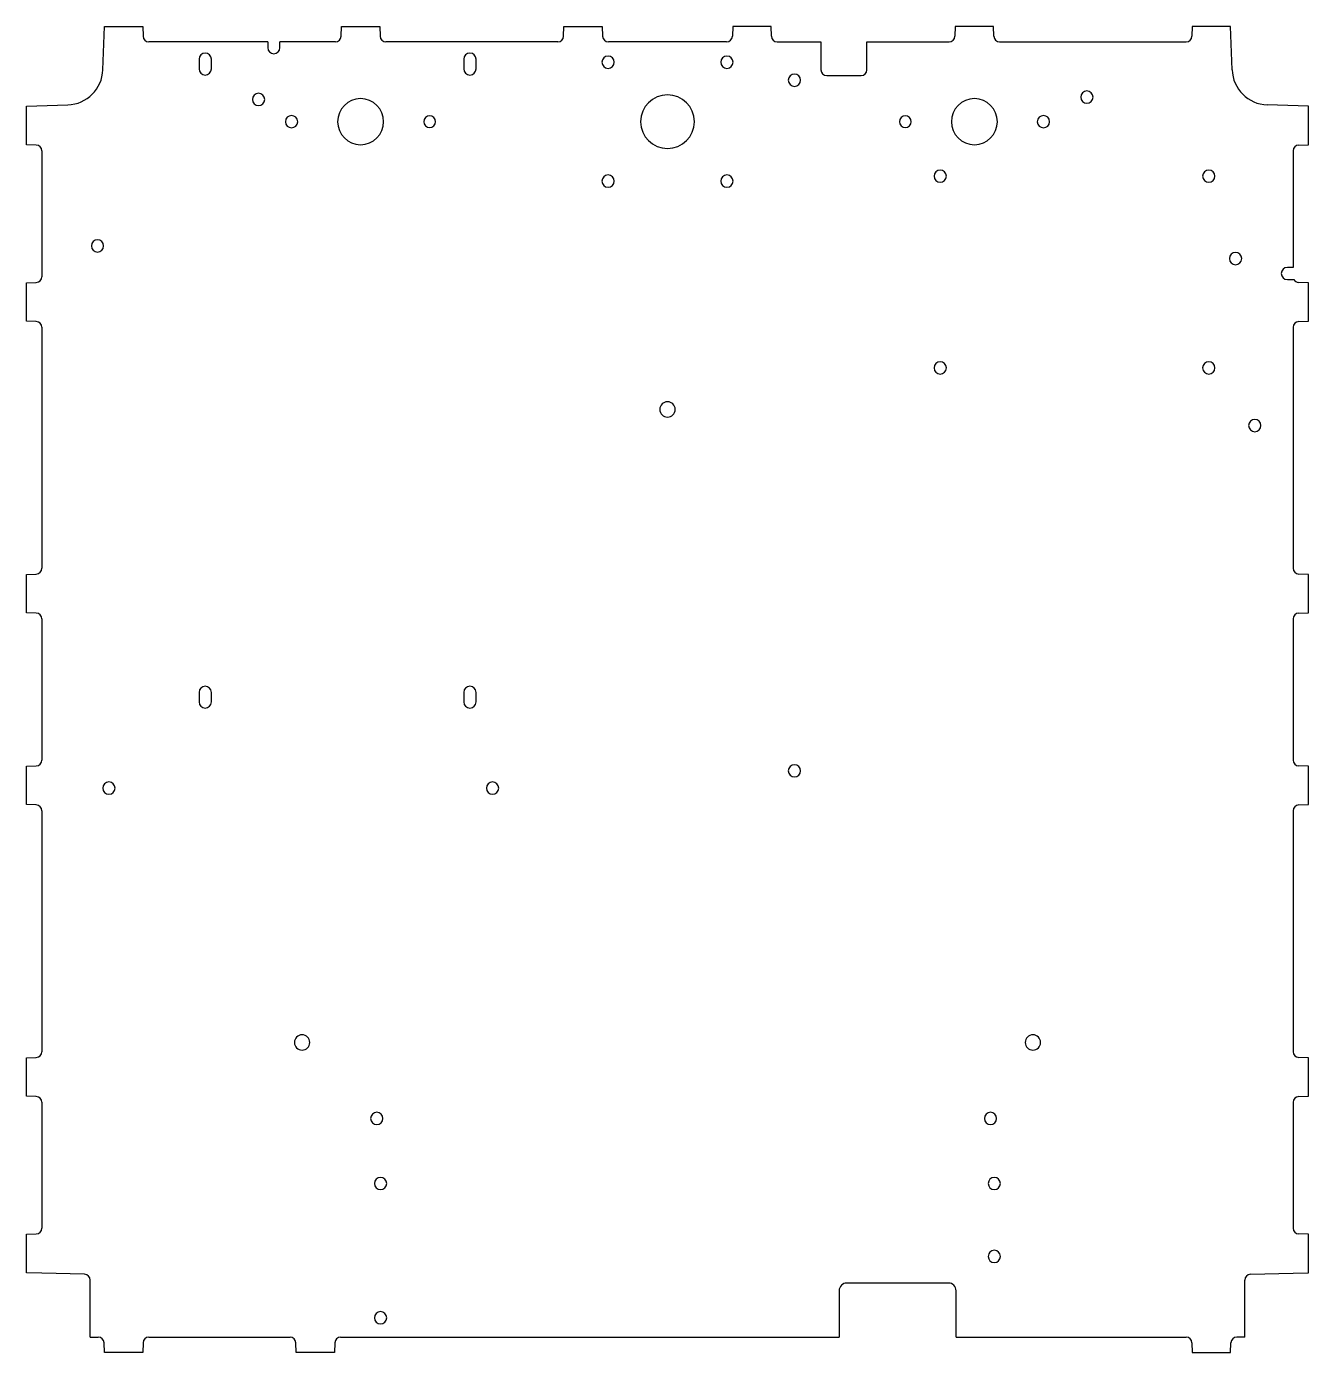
# Model space of a CAD drawing. Extents: x -167 to 167, y -173 to 173.
import ezdxf

# ---------------------------------------------------------------- set-up
doc = ezdxf.new("R2010")
doc.units = 0
doc.layers.get('0').update_dxf_attribs({"linetype": 'continuous'})

# ---------------------------------------------------------------- blocks, each defined once
blk = doc.blocks.new('PART__FEATURE')
at = {"color": 0}
for p, q in [((-147.19, 161.54), (-146.8, 172.8)), ((-146.8, 172.8), (-136.8, 172.8)), ((-136.8, 172.8), (-136.71, 170.25)), ((-85.09, 170.25), (-85, 172.8)), ((-85, 172.8), (-75, 172.8)), ((-75, 172.8), (-74.91, 170.25)), ((-27.09, 170.25), (-27, 172.8)), ((-27, 172.8), (-17, 172.8)), ((-17, 172.8), (-16.91, 170.25)), ((17, 172.8), (16.91, 170.25)), ((27, 172.8), (17, 172.8)), ((27.09, 170.25), (27, 172.8)), ((75, 172.8), (74.91, 170.25)), ((85, 172.8), (75, 172.8)), ((85.09, 170.25), (85, 172.8)), ((136.8, 172.8), (136.71, 170.25)), ((146.8, 172.8), (136.8, 172.8)), ((147.19, 161.54), (146.8, 172.8)), ((-104.22, 168.8), (-135.21, 168.8)), ((-104.22, 168.8), (-104.22, 167.3)), ((-86.59, 168.8), (-101.02, 168.8)), ((-101.02, 167.3), (-101.02, 168.8)), ((-28.59, 168.8), (-73.41, 168.8)), ((15.41, 168.8), (-15.41, 168.8)), ((28.59, 168.8), (40, 168.8)), ((40, 168.8), (40, 161.5)), ((52, 168.8), (73.41, 168.8)), ((52, 161.5), (52, 168.8)), ((86.59, 168.8), (135.21, 168.8)), ((-122.1, 164.25), (-122.1, 161.75)), ((-118.9, 161.75), (-118.9, 164.25)), ((-53.1, 164.25), (-53.1, 161.75)), ((-49.9, 161.75), (-49.9, 164.25)), ((41.5, 160), (50.5, 160)), ((-167.1, 152), (-156.36, 152.38)), ((167.1, 152), (156.36, 152.38)), ((-167.1, 142), (-167.1, 152)), ((167.1, 142), (167.1, 152)), ((-164.55, 141.91), (-167.1, 142)), ((164.55, 141.91), (167.1, 142)), ((-163.1, 140.41), (-163.1, 107.59)), ((163.1, 140.41), (163.1, 110.02)), ((163.1, 110.02), (161.6, 110.02)), ((-167.1, 106), (-164.55, 106.09)), ((-167.1, 96), (-167.1, 106)), ((161.6, 106.82), (163.31, 106.82)), ((167.1, 106), (164.55, 106.09)), ((167.1, 96), (167.1, 106)), ((-164.55, 95.91), (-167.1, 96)), ((-163.1, 94.41), (-163.1, 31.59)), ((163.1, 94.41), (163.1, 31.59)), ((164.55, 95.91), (167.1, 96)), ((-167.1, 30), (-164.55, 30.09)), ((-167.1, 20), (-167.1, 30)), ((167.1, 30), (164.55, 30.09)), ((167.1, 20), (167.1, 30)), ((-164.55, 19.91), (-167.1, 20)), ((-163.1, 18.41), (-163.1, -18.41)), ((163.1, 18.41), (163.1, -18.41)), ((164.55, 19.91), (167.1, 20)), ((-122.1, -0.75), (-122.1, -3.25)), ((-118.9, -3.25), (-118.9, -0.75)), ((-53.1, -0.75), (-53.1, -3.25)), ((-49.9, -3.25), (-49.9, -0.75)), ((-167.1, -20), (-164.55, -19.91)), ((-167.1, -30), (-167.1, -20)), ((167.1, -20), (164.55, -19.91)), ((167.1, -30), (167.1, -20)), ((-164.55, -30.09), (-167.1, -30)), ((164.55, -30.09), (167.1, -30)), ((-163.1, -31.59), (-163.1, -94.41)), ((163.1, -31.59), (163.1, -94.41)), ((-167.1, -96), (-164.55, -95.91)), ((-167.1, -106), (-167.1, -96)), ((167.1, -96), (164.55, -95.91)), ((167.1, -106), (167.1, -96)), ((-164.55, -106.09), (-167.1, -106)), ((164.55, -106.09), (167.1, -106)), ((-163.1, -107.59), (-163.1, -140.41)), ((163.1, -107.59), (163.1, -140.41)), ((-167.1, -142), (-164.55, -141.91)), ((-167.1, -152), (-167.1, -142)), ((167.1, -142), (164.55, -141.91)), ((167.1, -152), (167.1, -142)), ((-163.1, -152.14), (-167.1, -152)), ((163.1, -152.14), (167.1, -152)), ((-151.96, -152.42), (-163.1, -152.14)), ((-150.5, -168.8), (-150.5, -153.92)), ((73.25, -154.7), (46.75, -154.7)), ((150.5, -168.8), (150.5, -153.92)), ((151.96, -152.42), (163.1, -152.14)), ((44.75, -156.7), (44.75, -168.8)), ((75.25, -168.8), (75.25, -156.7)), ((-150.5, -168.8), (-148.39, -168.8)), ((-135.21, -168.8), (-98.39, -168.8)), ((-85.21, -168.8), (44.75, -168.8)), ((75.25, -168.8), (135.21, -168.8)), ((150.5, -168.8), (148.39, -168.8)), ((-146.8, -172.8), (-146.89, -170.25)), ((-136.8, -172.8), (-146.8, -172.8)), ((-136.71, -170.25), (-136.8, -172.8)), ((-96.8, -172.8), (-96.89, -170.25)), ((-86.8, -172.8), (-96.8, -172.8)), ((-86.71, -170.25), (-86.8, -172.8)), ((136.71, -170.25), (136.8, -172.8)), ((136.8, -172.8), (146.8, -172.8)), ((146.8, -172.8), (146.89, -170.25))]:
    blk.add_line(p, q, dxfattribs=at)
for centre, radius, start, end in [((-135.21, 170.3), 1.5, -178, -90), ((-86.59, 170.3), 1.5, -90, -2), ((-73.41, 170.3), 1.5, -178, -90), ((-28.59, 170.3), 1.5, -90, -2), ((-15.41, 170.3), 1.5, -178, -90), ((15.41, 170.3), 1.5, -90, -2), ((28.59, 170.3), 1.5, -178, -90), ((73.41, 170.3), 1.5, -90, -2), ((86.59, 170.3), 1.5, -178, -90), ((135.21, 170.3), 1.5, -90, -2), ((-102.62, 167.3), 1.6, -180, 0), ((-120.5, 164.25), 1.6, 0, -180), ((-51.5, 164.25), 1.6, 0, -180), ((-15.5, 163.5), 1.6, 0, -180), ((-15.5, 163.5), 1.6, 180, 0), ((15.5, 163.5), 1.6, 0, -180), ((15.5, 163.5), 1.6, 180, 0), ((-156.69, 161.87), 9.5, -88, -2), ((-120.5, 161.75), 1.6, -180, 0), ((-51.5, 161.75), 1.6, -180, 0), ((33.1, 158.8), 1.6, 0, 180), ((41.5, 161.5), 1.5, 180, -90), ((50.5, 161.5), 1.5, -90, 0), ((156.69, 161.87), 9.5, -178, -92), ((33.1, 158.8), 1.6, -180, 0), ((109.33, 154.4), 1.6, 0, -180), ((-106.6, 153.8), 1.6, 0, 180), ((-106.6, 153.8), 1.6, -180, 0), ((-80, 148), 6, 0, -180), ((0, 148), 7, 0, -180), ((80, 148), 6, 0, -180), ((109.33, 154.4), 1.6, -180, 0), ((-98, 148), 1.6, 0, -180), ((-62, 148), 1.55, 0, -180), ((62, 148), 1.55, 0, -180), ((98, 148), 1.6, 0, -180), ((-98, 148), 1.6, -180, 0), ((-80, 148), 6, -180, 0), ((-62, 148), 1.55, -180, 0), ((0, 148), 7, -180, 0), ((62, 148), 1.55, -180, 0), ((80, 148), 6, -180, 0), ((98, 148), 1.6, -180, 0), ((-164.6, 140.41), 1.5, 0, 88), ((164.6, 140.41), 1.5, 92, -180), ((71.1, 133.8), 1.6, 0, -180), ((141.1, 133.8), 1.6, 0, -180), ((-15.5, 132.5), 1.6, 0, -180), ((-15.5, 132.5), 1.6, 180, 0), ((15.5, 132.5), 1.6, 0, -180), ((15.5, 132.5), 1.6, 180, 0), ((71.1, 133.8), 1.6, -180, 0), ((141.1, 133.8), 1.6, -180, 0), ((-148.6, 115.6), 1.6, 0, 180), ((-148.6, 115.6), 1.6, -180, 0), ((148.1, 112.3), 1.6, 0, 180), ((148.1, 112.3), 1.6, -180, 0), ((-164.6, 107.59), 1.5, -88, 0), ((161.6, 108.42), 1.6, 90, -90), ((164.6, 107.59), 1.5, -149.1932, -92), ((-164.6, 94.41), 1.5, 0, 88), ((164.6, 94.41), 1.5, 92, -180), ((71.1, 83.8), 1.6, 0, -180), ((71.1, 83.8), 1.6, -180, 0), ((141.1, 83.8), 1.6, 0, -180), ((141.1, 83.8), 1.6, -180, 0), ((0, 73), 2, 0, -180), ((0, 73), 2, -180, 0), ((153.1, 68.8), 1.6, 0, 180), ((153.1, 68.8), 1.6, -180, 0), ((-164.6, 31.59), 1.5, -88, 0), ((164.6, 31.59), 1.5, 180, -92), ((-164.6, 18.41), 1.5, 0, 88), ((164.6, 18.41), 1.5, 92, -180), ((-120.5, -0.75), 1.6, 0, -180), ((-51.5, -0.75), 1.6, 0, -180), ((-120.5, -3.25), 1.6, 180, 0), ((-51.5, -3.25), 1.6, 180, 0), ((-164.6, -18.41), 1.5, -88, 0), ((33.1, -21.2), 1.6, 0, -180), ((164.6, -18.41), 1.5, -180, -92), ((-145.6, -25.7), 1.6, 0, -180), ((-45.6, -25.7), 1.6, 0, -180), ((33.1, -21.2), 1.6, -180, 0), ((-145.6, -25.7), 1.6, 180, 0), ((-45.6, -25.7), 1.6, 180, 0), ((-164.6, -31.59), 1.5, 0, 88), ((164.6, -31.59), 1.5, 92, 180), ((-95.26, -92), 2, 0, -180), ((-95.26, -92), 2, -180, 0), ((95.26, -92), 2, 0, -180), ((95.26, -92), 2, -180, 0), ((-164.6, -94.41), 1.5, -88, 0), ((164.6, -94.41), 1.5, -180, -92), ((-164.6, -107.59), 1.5, 0, 88), ((164.6, -107.59), 1.5, 92, -180), ((-75.8, -111.8), 1.6, 0, 180), ((84.2, -111.8), 1.6, 0, 180), ((-75.8, -111.8), 1.6, -180, 0), ((84.2, -111.8), 1.6, -180, 0), ((-74.8, -128.75), 1.6, 0, -180), ((85.2, -128.75), 1.6, 0, -180), ((-74.8, -128.75), 1.6, -180, 0), ((85.2, -128.75), 1.6, -180, 0), ((-164.6, -140.41), 1.5, -88, 0), ((164.6, -140.41), 1.5, -180, -92), ((85.2, -147.75), 1.6, 0, -180), ((85.2, -147.75), 1.6, -180, 0), ((-152, -153.92), 1.5, 0, 88.5565), ((46.75, -156.7), 2, 90, -180), ((73.25, -156.7), 2, 0, 90), ((152, -153.92), 1.5, 91.4435, -180), ((-74.8, -163.75), 1.6, 0, 180), ((-74.8, -163.75), 1.6, -180, 0), ((-148.39, -170.3), 1.5, 2, 90), ((-135.21, -170.3), 1.5, 90, 178), ((-98.39, -170.3), 1.5, 2, 90), ((-85.21, -170.3), 1.5, 90, 178), ((135.21, -170.3), 1.5, 2, 90), ((148.39, -170.3), 1.5, 90, 178)]:
    blk.add_arc(centre, radius, start, end, dxfattribs=at)

msp = doc.modelspace()

# ---------------------------------------------------------------- block references
at = {"color": 0}
msp.add_blockref('PART__FEATURE', (0, 0), dxfattribs=at)

doc.saveas('drawing.dxf')
